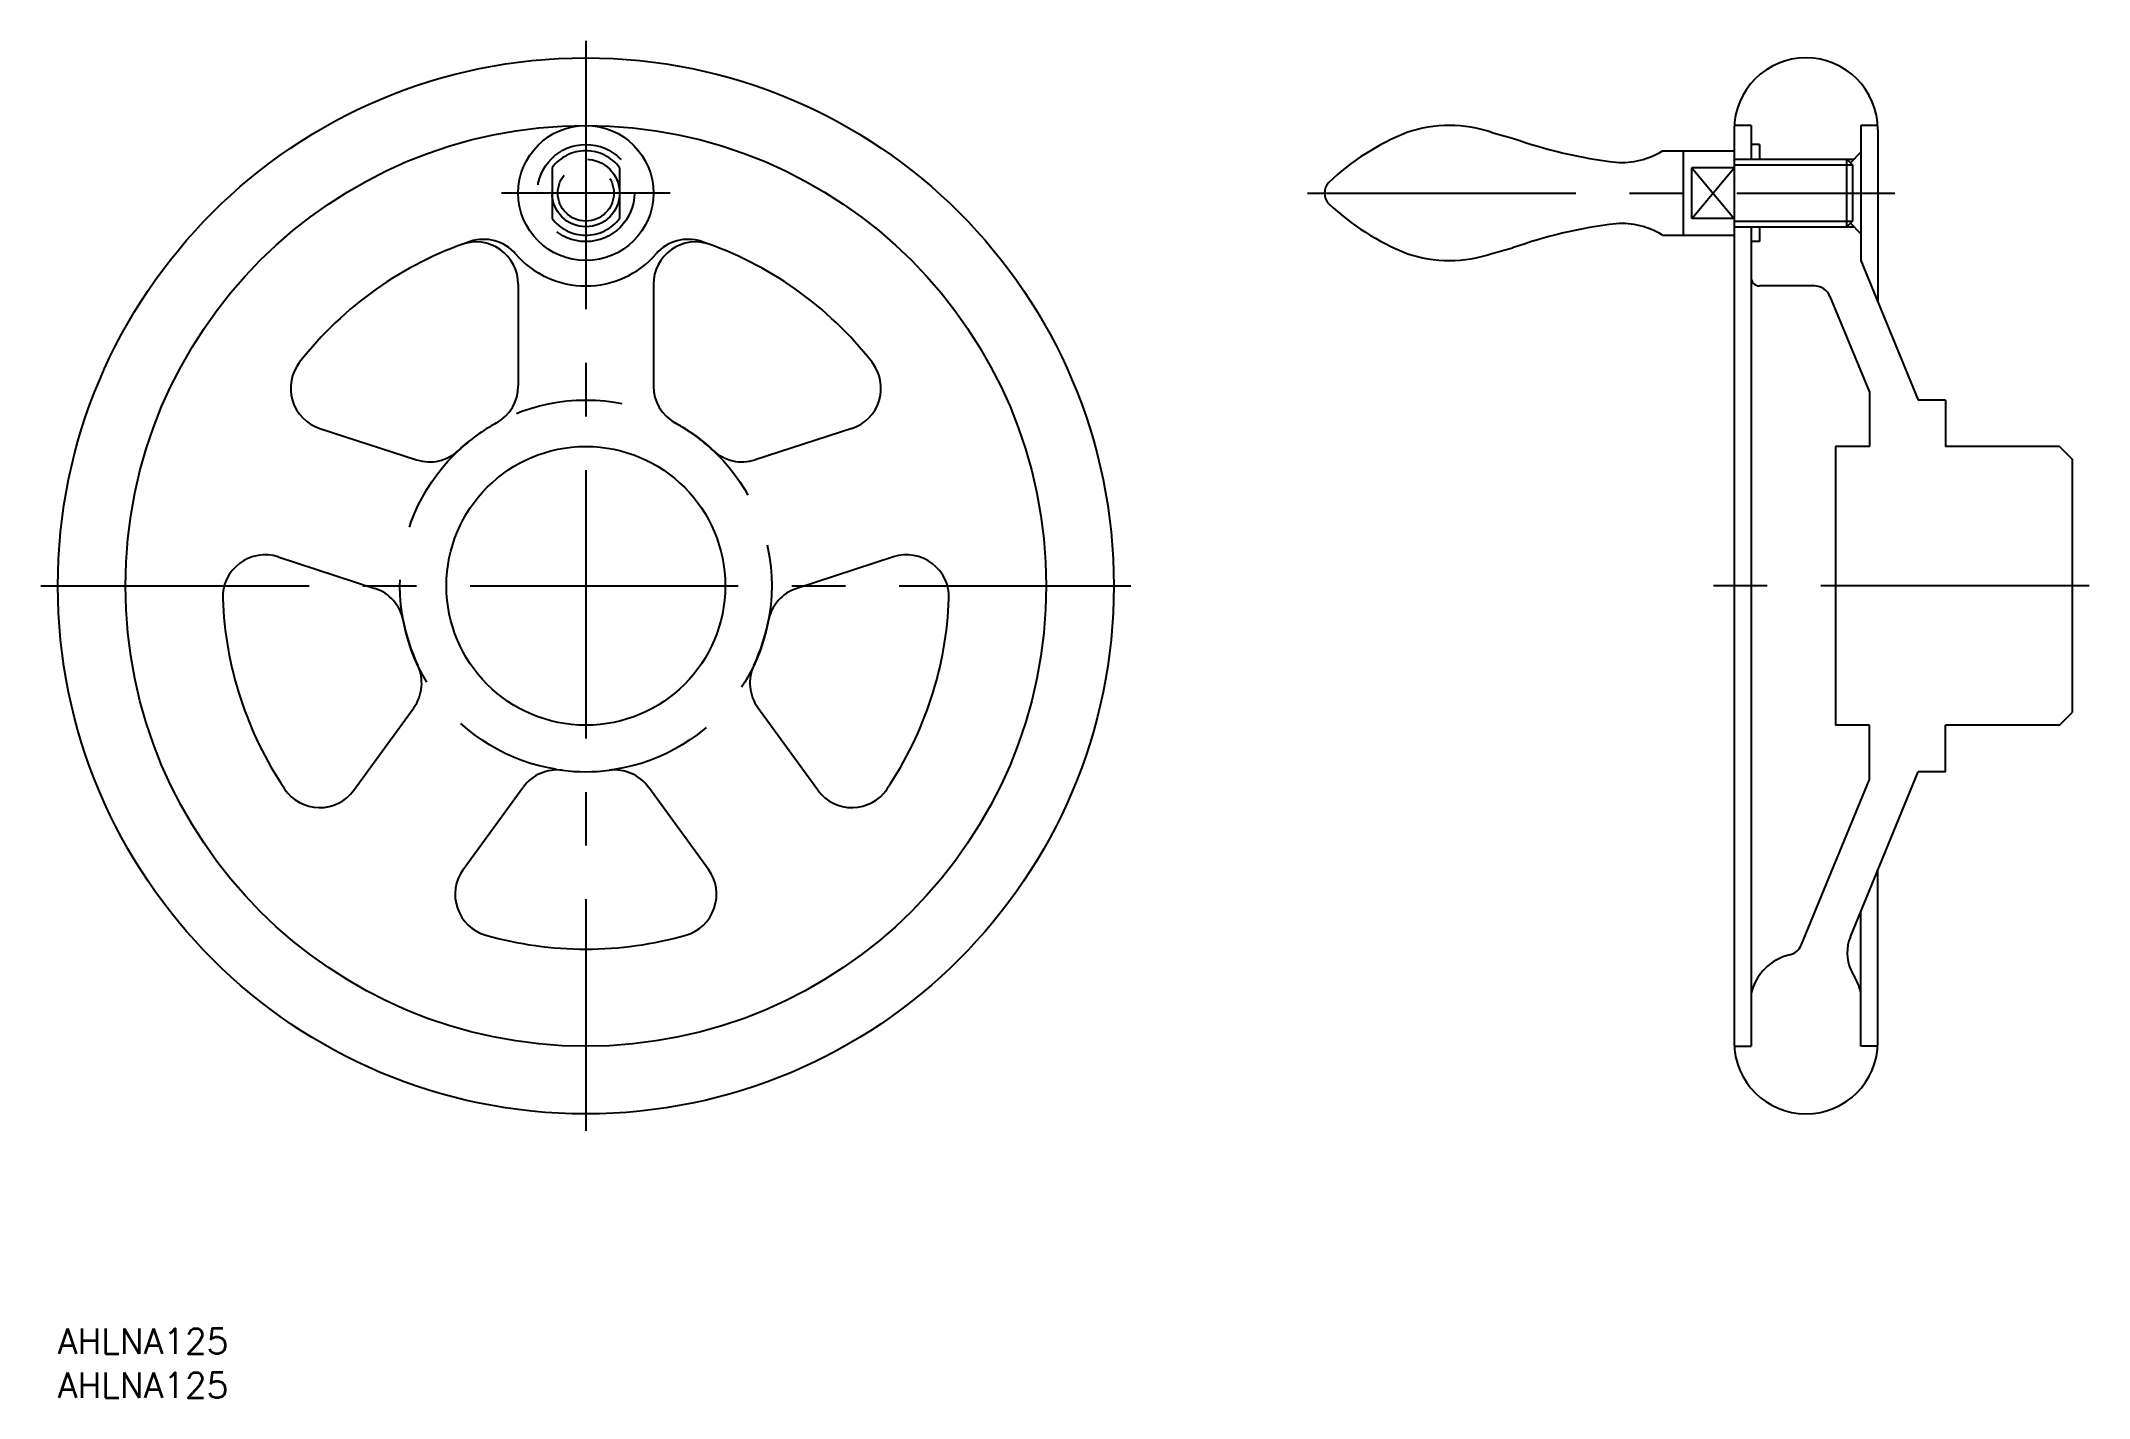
# Model space of a CAD drawing. Extents: x -64 to 178, y -96 to 65.
import ezdxf

# ---------------------------------------------------------------- set-up
doc = ezdxf.new("R2010")
doc.units = 0
doc.linetypes.add('CENTER', pattern=[50.8, 31.75, -6.35, 6.35, -6.35])
doc.linetypes.add('DASHED', pattern=[19.05, 12.7, -6.35])
doc.layers.get('0').update_dxf_attribs({"linetype": 'CONTINUOUS'})
doc.layers.add('CENTER', color=1, linetype='CENTER')
doc.styles.get("Standard").update_dxf_attribs({"font": 'txt.shx', "height": 3, "bigfont": 'bigfont.shx'})

# ---------------------------------------------------------------- blocks, each defined once
blk = doc.blocks.new('*U2')
at = {"color": 7, "linetype": 'CONTINUOUS'}
blk.add_text('AHLNA125', height=3, dxfattribs=at).set_placement((-62.5, -96.13))
blk = doc.blocks.new('*U3')
at = {"color": 7, "linetype": 'CONTINUOUS'}
blk.add_text('AHLNA125', height=3, dxfattribs=at).set_placement((-62.5, -90.9))

msp = doc.modelspace()

# ---------------------------------------------------------------- linework, layer by layer
at = {"color": 7, "linetype": 'CONTINUOUS'}
for p, q in [((107.26, 53.65), (109.69, 53)), ((135.94, 54), (135.94, -54)), ((137.94, 54.5), (135.96, 54.5)), ((137.94, 54.5), (137.94, 50.5)), ((152.93, 54.5), (150.94, 54.5)), ((150.94, 54.5), (150.94, 38.51)), ((152.94, 54), (152.94, 33.64)), ((127.44, 51.5), (135.94, 51.5)), ((129.94, 41.5), (129.94, 51.5)), ((138.94, 52.25), (137.94, 52.25)), ((138.94, 52.25), (138.94, 50.5)), ((150.94, 51.32), (149.69, 50.07)), ((135.94, 50.5), (149.27, 50.5)), ((149.27, 42.5), (149.27, 50.5)), ((149.94, 49.82), (149.27, 50.5)), ((149.94, 49.82), (149.94, 43.18)), ((127.44, 41.5), (135.94, 41.5)), ((135.94, 42.5), (149.27, 42.5)), ((137.94, 42.5), (137.94, -54.5)), ((138.94, 42.5), (138.94, 40.75)), ((149.94, 43.18), (149.27, 42.5)), ((150.94, 41.68), (149.69, 42.93)), ((107.26, 39.35), (109.69, 40)), ((138.94, 40.75), (137.94, 40.75)), ((150.94, 38.51), (157.72, 22)), ((-8, 35.71), (-8, 23.66)), ((8, 35.71), (8, 23.66)), ((145.43, 35.5), (138.94, 35.5)), ((147.28, 34.26), (151.94, 22.91)), ((151.94, 22.91), (151.94, 16.5)), ((160.94, 22), (157.72, 22)), ((160.94, 22), (160.94, 16.5)), ((-31.49, 18.64), (-20.03, 14.92)), ((31.49, 18.64), (20.03, 14.92)), ((147.94, 16.5), (147.94, -16.5)), ((151.94, 16.5), (147.94, 16.5)), ((174.44, 16.5), (160.94, 16.5)), ((174.44, 16.5), (175.94, 15)), ((175.94, 15), (175.94, -15)), ((-36.43, 3.43), (-24.98, -0.3)), ((36.43, 3.43), (24.98, -0.3)), ((-27.46, -24.19), (-20.38, -14.44)), ((27.46, -24.19), (20.38, -14.44)), ((151.94, -16.5), (147.94, -16.5)), ((151.94, -22.91), (151.94, -16.5)), ((174.44, -16.5), (160.94, -16.5)), ((160.94, -22), (160.94, -16.5)), ((174.44, -16.5), (175.94, -15)), ((-14.52, -33.59), (-7.44, -23.85)), ((14.52, -33.59), (7.44, -23.85)), ((143.91, -42.47), (151.94, -22.91)), ((149.7, -41.54), (157.72, -22)), ((160.94, -22), (157.72, -22)), ((152.94, -54), (152.94, -33.64)), ((150.94, -54.5), (150.94, -38.51)), ((149.74, -45.44), (150.06, -46.08)), ((135.96, -54.5), (137.94, -54.5)), ((152.93, -54.5), (150.94, -54.5))]:
    msp.add_line(p, q, dxfattribs=at)
at = {"color": 3, "linetype": 'DASHED'}
for p, q in [((-4, 49.5), (-4, 43.5)), ((4, 49.5), (4, 43.5)), ((130.94, 43.5), (135.94, 49.5)), ((130.94, 49.5), (135.94, 43.5)), ((135.94, 49.5), (130.94, 49.5)), ((130.94, 43.5), (130.94, 49.5)), ((135.94, 43.5), (130.94, 43.5))]:
    msp.add_line(p, q, dxfattribs=at)
at = {"color": 3, "linetype": 'CONTINUOUS'}
for p, q in [((135.94, 49.82), (149.94, 49.82)), ((149.27, 50.5), (150.12, 50.5)), ((135.94, 43.18), (149.94, 43.18)), ((149.27, 42.5), (150.12, 42.5))]:
    msp.add_line(p, q, dxfattribs=at)
at = {"color": 7, "linetype": 'CONTINUOUS'}
for centre, radius in [((0, 0), 62.5), ((0, 0), 54.5), ((0, 46.5), 8), ((0, 0), 16.5)]:
    msp.add_circle(centre, radius, dxfattribs=at)
at = {"color": 3, "linetype": 'DASHED'}
for centre, radius in [((0, 46.5), 5.75), ((0, 46.5), 4), ((0, 46.5), 3.32), ((0, 0), 22)]:
    msp.add_circle(centre, radius, dxfattribs=at)
at = {"color": 7, "linetype": 'CONTINUOUS'}
for centre, radius, start, end in [((144.44, 54), 8.5, 360, 180), ((107.94, 26.54), 29.16, 111.5998, 133.2906), ((102.23, 39.28), 15.22, 70.719, 109.281), ((128.41, 105.6), 55.83, 250.4089, 263.3529), ((122.61, 59.26), 9.15, 265.853, 301.8973), ((89.27, 46.5), 1.83, 136.3761, 223.6239), ((89.27, 46.5), 1.83, 136.3761, 223.6239), ((107.94, 66.46), 29.16, 226.7094, 248.4002), ((128.41, -12.6), 55.83, 96.6471, 109.5911), ((122.61, 33.74), 9.15, 58.1027, 94.147), ((0, 0), 43, 108.5574, 141.9948), ((-13, 35.71), 5, 0, 110.0052), ((-12.09, 36.02), 5, 40.8998, 108.5574), ((0, 46.5), 11, 220.8998, 319.1002), ((13, 35.71), 5, 69.9948, 180), ((12.09, 36.02), 5, 71.4426, 139.1002), ((0, 0), 43, 38.0052, 71.4426), ((102.23, 53.72), 15.22, 250.719, 289.281), ((138.94, 36.5), 1, 180, 270), ((145.43, 33.5), 2, 22.33, 90), ((-29.94, 23.4), 5, 141.9948, 252), ((29.94, 23.4), 5, 288, 38.0052), ((-13, 23.66), 5, 298.7822, 0), ((13, 23.66), 5, 180, 241.2178), ((0, 0), 22, 118.7822, 133.2178), ((0, 0), 22, 46.7822, 61.2178), ((-18.49, 19.68), 5, 252, 313.2178), ((18.49, 19.68), 5, 226.7822, 288), ((-37.98, -1.33), 5, 72, 182.0052), ((37.98, -1.33), 5, 357.9948, 108), ((0, 0), 43, 182.0052, 213.9948), ((-26.52, -5.05), 5, 10.7822, 72), ((26.52, -5.05), 5, 108, 169.2178), ((0, 0), 43, 326.0052, 357.9948), ((0, 0), 22, 190.7822, 205.2178), ((0, 0), 22, 334.7822, 349.2178), ((-24.43, -11.5), 5, 324, 25.2178), ((24.43, -11.5), 5, 154.7822, 216), ((-3.39, -26.79), 5, 82.7822, 144), ((3.39, -26.79), 5, 36, 97.2178), ((-31.51, -21.25), 5, 213.9948, 324), ((0, 0), 22, 262.7822, 277.2178), ((31.51, -21.25), 5, 216, 326.0052), ((-10.47, -36.53), 5, 144, 254.0052), ((10.47, -36.53), 5, 285.9948, 36), ((0, 0), 43, 254.0052, 285.9948), ((142.06, -41.71), 2, 282.8041, 337.67), ((154.32, -43.44), 5, 157.67, 203.6448), ((143.99, -49.72), 6.24, 103.7955, 165.8538), ((143.15, -50.32), 8.11, 15.9921, 31.5172), ((144.44, -54), 8.5, 180, 360)]:
    msp.add_arc(centre, radius, start, end, dxfattribs=at)
at = {"color": 3, "linetype": 'DASHED'}
for start, end in [(36.8699, 143.1301), (216.8699, 323.1301)]:
    msp.add_arc((0, 46.5), 5, start, end, dxfattribs=at)
at = {"layer": 'CENTER', "color": 1, "linetype": 'CENTER'}
for p, q in [((0, 64.5), (0, -64.5)), ((10, 46.5), (-10, 46.5)), ((85.44, 46.5), (154.94, 46.5)), ((-64.5, 0), (64.5, 0)), ((177.94, 0), (133.44, 0))]:
    msp.add_line(p, q, dxfattribs=at)

# ---------------------------------------------------------------- block references
at = {"color": 7, "linetype": 'CONTINUOUS'}
for name in ['*U3', '*U2']:
    msp.add_blockref(name, (0, 0), dxfattribs=at)

doc.saveas('drawing.dxf')
